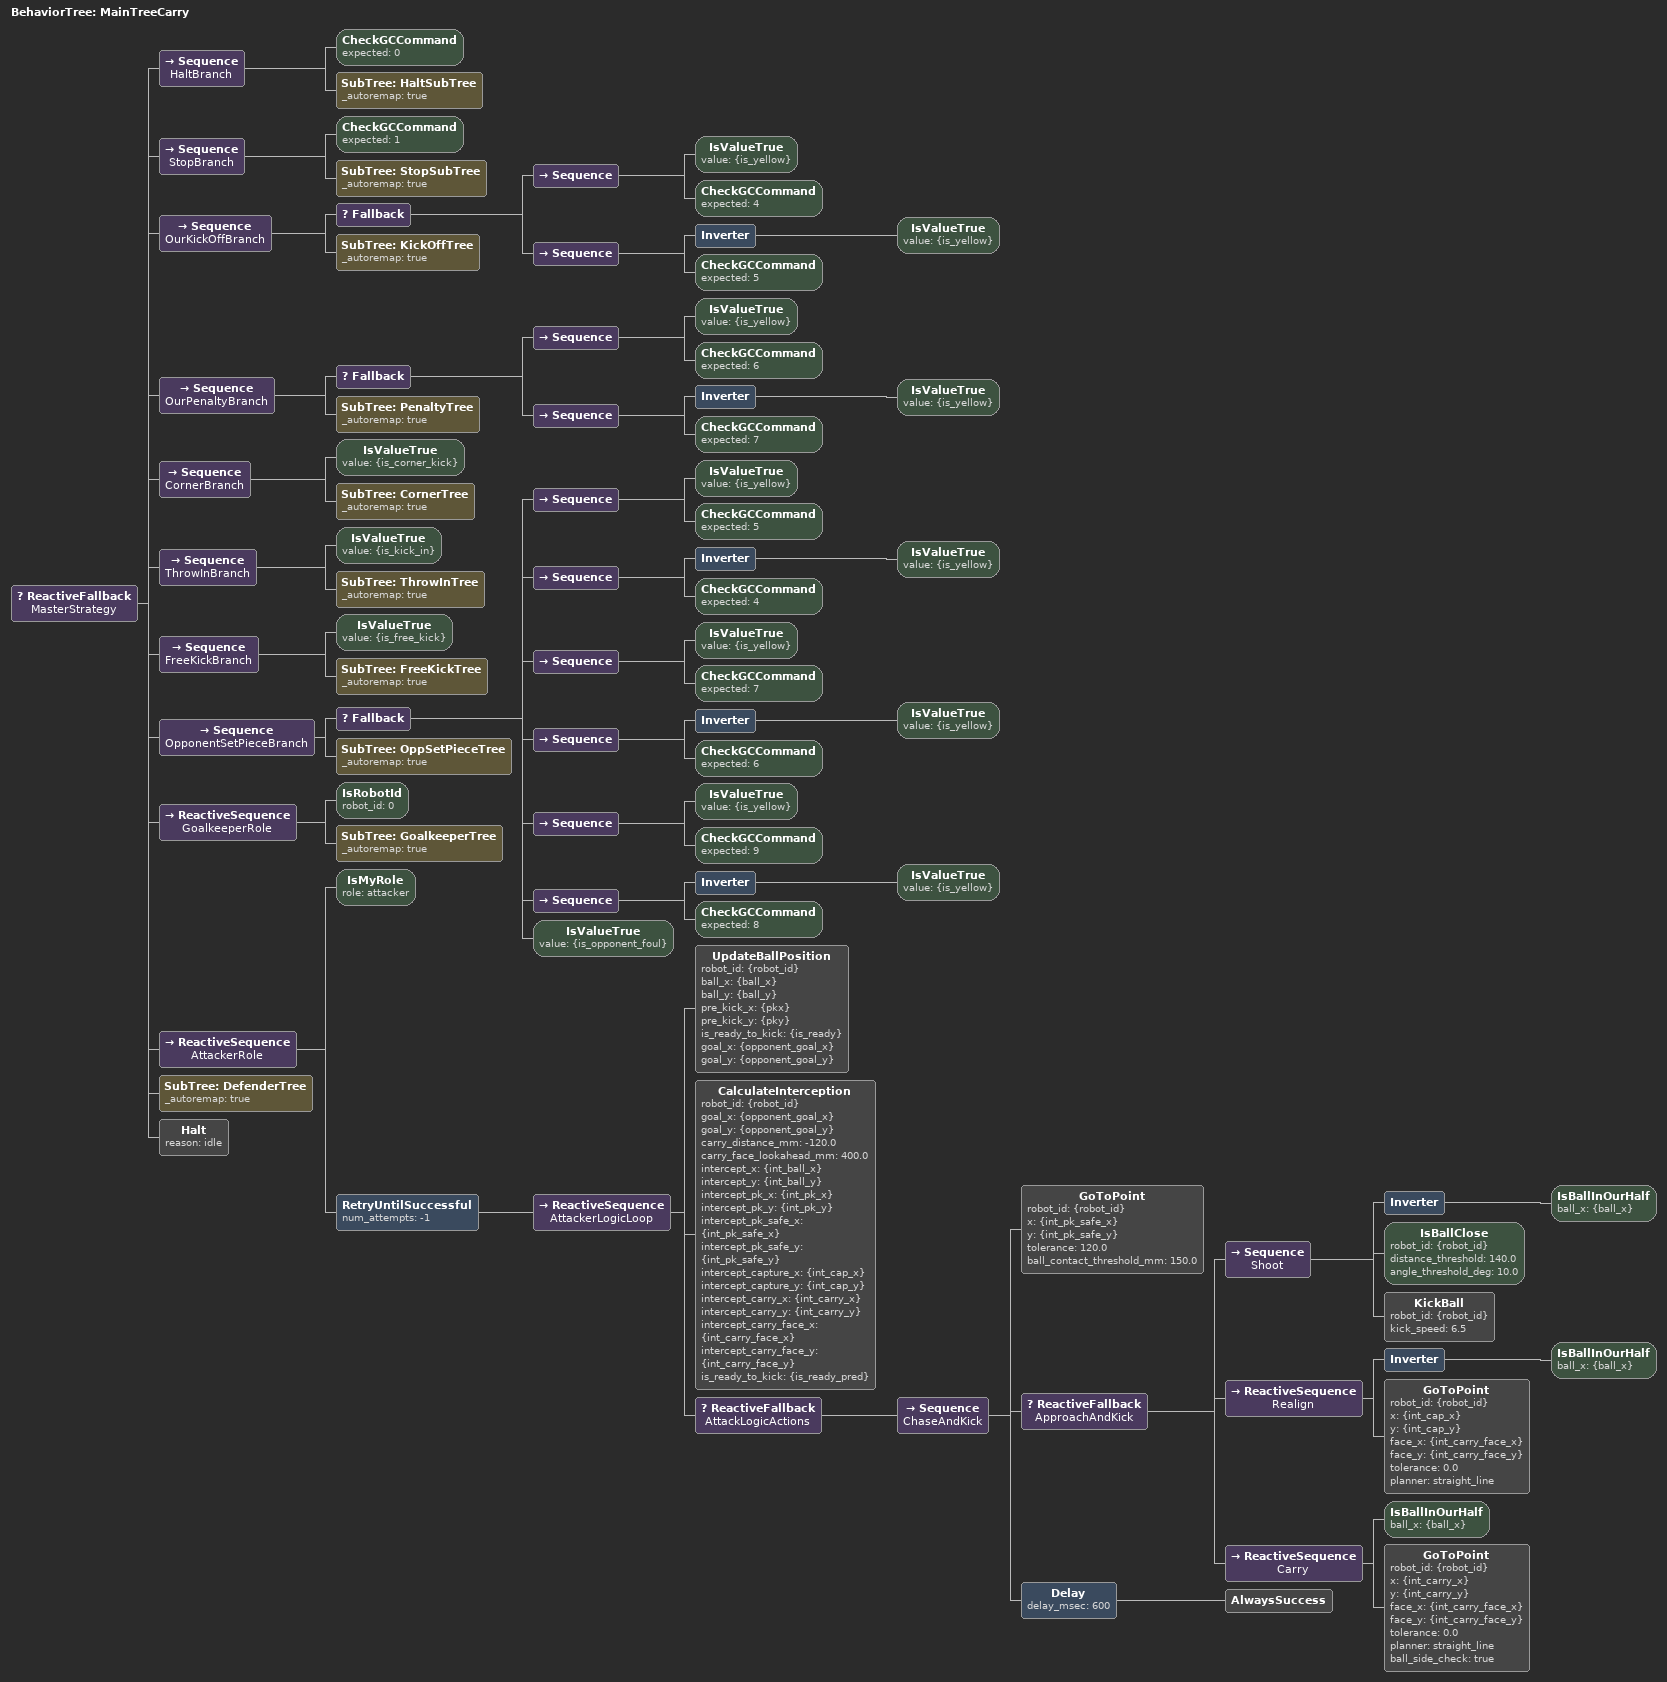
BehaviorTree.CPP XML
<root main_tree_to_execute="MainTreeCarry" BTCPP_format="4">
  <BehaviorTree ID="MainTreeCarry">
    <ReactiveFallback name="MasterStrategy">

      <!-- 0. HALT: Parada Absoluta -->
      <Sequence name="HaltBranch">
        <CheckGCCommand expected="0"/>
        <SubTree ID="HaltSubTree" _autoremap="true" />
      </Sequence>

      <!-- 1. STOP: Aciona a árvore de stop (que usa o KeepDistance de 550mm) -->
      <Sequence name="StopBranch">
        <CheckGCCommand expected="1"/>
        <SubTree ID="StopSubTree" _autoremap="true" />
      </Sequence>

      <!-- NOSSA BOLA PARADA: KICK-OFF (Amarelo 4, Azul 5) -->
      <Sequence name="OurKickOffBranch">
        <Fallback>
          <Sequence><IsValueTrue value="{is_yellow}"/><CheckGCCommand expected="4"/></Sequence>
          <Sequence><Inverter><IsValueTrue value="{is_yellow}"/></Inverter><CheckGCCommand expected="5"/></Sequence>
        </Fallback>
        <SubTree ID="KickOffTree" _autoremap="true" />
      </Sequence>

      <!-- NOSSA BOLA PARADA: PÊNALTI (Amarelo 6, Azul 7) -->
      <Sequence name="OurPenaltyBranch">
        <Fallback>
          <Sequence><IsValueTrue value="{is_yellow}"/><CheckGCCommand expected="6"/></Sequence>
          <Sequence><Inverter><IsValueTrue value="{is_yellow}"/></Inverter><CheckGCCommand expected="7"/></Sequence>
        </Fallback>
        <SubTree ID="PenaltyTree" _autoremap="true" />
      </Sequence>

      <!-- NOSSAS FALTAS / LATERAIS (Já resolvidas no C++) -->
      <Sequence name="CornerBranch">
          <IsValueTrue value="{is_corner_kick}"/>
          <SubTree ID="CornerTree" _autoremap="true" />
      </Sequence>
      <Sequence name="ThrowInBranch">
          <IsValueTrue value="{is_kick_in}"/>
          <SubTree ID="ThrowInTree" _autoremap="true" />
      </Sequence>
      <Sequence name="FreeKickBranch">
          <IsValueTrue value="{is_free_kick}"/>
          <SubTree ID="FreeKickTree" _autoremap="true" />
      </Sequence>

      <!-- BOLA PARADA DO ADVERSÁRIO: Usa o OppSetPieceTree para RECUAR -->
      <Sequence name="OpponentSetPieceBranch">
        <Fallback>
          <!-- Kick-Off deles -->
          <Sequence><IsValueTrue value="{is_yellow}"/><CheckGCCommand expected="5"/></Sequence>
          <Sequence><Inverter><IsValueTrue value="{is_yellow}"/></Inverter><CheckGCCommand expected="4"/></Sequence>
          <!-- Pênalti deles -->
          <Sequence><IsValueTrue value="{is_yellow}"/><CheckGCCommand expected="7"/></Sequence>
          <Sequence><Inverter><IsValueTrue value="{is_yellow}"/></Inverter><CheckGCCommand expected="6"/></Sequence>
          <!-- Falta deles (Direta Amarelo 8, Direta Azul 9) -->
          <Sequence><IsValueTrue value="{is_yellow}"/><CheckGCCommand expected="9"/></Sequence>
          <Sequence><Inverter><IsValueTrue value="{is_yellow}"/></Inverter><CheckGCCommand expected="8"/></Sequence>
          <!-- Fallback herdado do sistema anterior -->
          <IsValueTrue value="{is_opponent_foul}"/>
        </Fallback>
        <SubTree ID="OppSetPieceTree" _autoremap="true" />
      </Sequence>

      <!-- JOGO ROLANDO -->
      <ReactiveSequence name="GoalkeeperRole">
        <IsRobotId robot_id="0" />
        <SubTree ID="GoalkeeperTree" _autoremap="true" />
      </ReactiveSequence>

      <ReactiveSequence name="AttackerRole">
        <IsMyRole role="attacker" />
        <RetryUntilSuccessful num_attempts="-1">
          <ReactiveSequence name="AttackerLogicLoop">
            <UpdateBallPosition robot_id="{robot_id}"
                                ball_x="{ball_x}" ball_y="{ball_y}"
                                pre_kick_x="{pkx}" pre_kick_y="{pky}"
                                is_ready_to_kick="{is_ready}"
                                goal_x="{opponent_goal_x}" goal_y="{opponent_goal_y}" />

            <CalculateInterception robot_id="{robot_id}"
                                   goal_x="{opponent_goal_x}" goal_y="{opponent_goal_y}"
                                   carry_distance_mm="-120.0" carry_face_lookahead_mm="400.0"
                                   intercept_x="{int_ball_x}" intercept_y="{int_ball_y}"
                                   intercept_pk_x="{int_pk_x}" intercept_pk_y="{int_pk_y}"
                                   intercept_pk_safe_x="{int_pk_safe_x}" intercept_pk_safe_y="{int_pk_safe_y}"
                                   intercept_capture_x="{int_cap_x}" intercept_capture_y="{int_cap_y}"
                                   intercept_carry_x="{int_carry_x}" intercept_carry_y="{int_carry_y}"
                                   intercept_carry_face_x="{int_carry_face_x}" intercept_carry_face_y="{int_carry_face_y}"
                                   is_ready_to_kick="{is_ready_pred}" />

            <ReactiveFallback name="AttackLogicActions">
              <Sequence name="ChaseAndKick">
                <GoToPoint robot_id="{robot_id}" x="{int_pk_safe_x}" y="{int_pk_safe_y}" tolerance="120.0"
                           ball_contact_threshold_mm="150.0" />

                <ReactiveFallback name="ApproachAndKick">
                  <Sequence name="Shoot">
                    <Inverter>
                      <IsBallInOurHalf ball_x="{ball_x}" />
                    </Inverter>
                    <IsBallClose robot_id="{robot_id}" distance_threshold="140.0" angle_threshold_deg="10.0"/>
                    <KickBall robot_id="{robot_id}" kick_speed="6.5"/>
                  </Sequence>

                  <ReactiveSequence name="Realign">
                    <Inverter>
                      <IsBallInOurHalf ball_x="{ball_x}" />
                    </Inverter>
                    <GoToPoint robot_id="{robot_id}" x="{int_cap_x}" y="{int_cap_y}"
                               face_x="{int_carry_face_x}" face_y="{int_carry_face_y}"
                               tolerance="0.0" planner="straight_line" />
                  </ReactiveSequence>

                  <ReactiveSequence name="Carry">
                    <IsBallInOurHalf ball_x="{ball_x}" />
                    <GoToPoint robot_id="{robot_id}" x="{int_carry_x}" y="{int_carry_y}"
                               face_x="{int_carry_face_x}" face_y="{int_carry_face_y}"
                               tolerance="0.0" planner="straight_line" ball_side_check="true" />
                  </ReactiveSequence>
                </ReactiveFallback>

                <Delay delay_msec="600">
                  <AlwaysSuccess/>
                </Delay>
              </Sequence>
            </ReactiveFallback>
          </ReactiveSequence>
        </RetryUntilSuccessful>
      </ReactiveSequence>

      <SubTree ID="DefenderTree" _autoremap="true" />

      <Halt reason="idle"/>
    </ReactiveFallback>
  </BehaviorTree>
</root>
